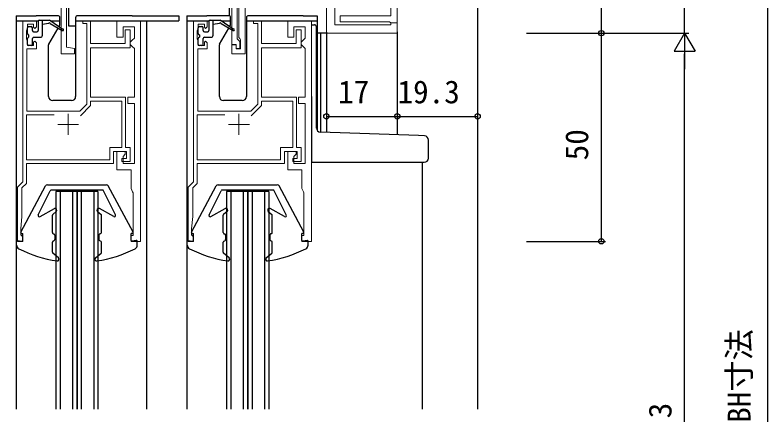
# Model space of a CAD drawing. Units: millimetres, scale not verified. Extents: x -437 to 438, y -281 to 279.
# Drawn here: x -320.2 to -139.5, y -23 to 73.1 of the extents above; entities that cross this region are included whole.
import ezdxf
from ezdxf.enums import TextEntityAlignment as Align

# ---------------------------------------------------------------- set-up
doc = ezdxf.new("R2010")
doc.units = ezdxf.units.MM
doc.header["$LTSCALE"] = 2
doc.layers.add('0-2_YKK_11', color=7, linetype='Continuous', lineweight=18)
for name, color, linetype in [('0-4_YKK_12', 2, 'Continuous'), ('0-5_YKK_13', 4, 'Continuous'), ('0-7_YKK_D', 6, 'Continuous')]:
    doc.layers.add(name, color=color, linetype=linetype)
doc.styles.add('ＭＳ ゴシック', font='')
doc.styles.get('ＭＳ ゴシック').set_extended_font_data('MS Gothic')

msp = doc.modelspace()

# ---------------------------------------------------------------- linework, layer by layer
at = {"layer": '0-2_YKK_11'}
for p, q in [((-307.5, 49.3), (-307.5, 44.3)), ((-266.5, 49.3), (-266.5, 44.3)), ((-310, 46.8), (-305, 46.8)), ((-269, 46.8), (-264, 46.8))]:
    msp.add_line(p, q, dxfattribs=at)
at = {"layer": '0-2_YKK_11', "color": 211}
for points in [[(-268.2, 86.5), (-269.7, 86.5), (-269.7, 87.2), (-268.2, 87.2), (-268.2, 90.299), (-272.013, 90.7), (-307.9, 90.7), (-307.9, 87.2), (-306.4, 87.2), (-306.4, 86.5), (-307.9, 86.5), (-307.9, 65.335), (-306, 65), (-306, 63.7), (-309.2, 63.7), (-309.2, 84.4), (-312.2, 84.4), (-312.2, 85.1), (-309.2, 85.1), (-309.2, 90.7), (-328.3, 90.7)], [(-266.9, 87), (-266.9, 67.3), (-266.6, 67), (-266.3, 66.7), (-266.3, 65), (-267.2, 65), (-267.2, 66), (-268.2, 66), (-268.2, 86.5)], [(-265, 84.679), (-265, 63.7), (-268.2, 63.7), (-268.2, 65.9), (-267.2, 65.9), (-267.2, 64.9), (-266.1, 64.9), (-266.1, 67.1), (-266.3, 67.383), (-266.5, 67.666), (-266.5, 85.3)], [(-243.5, 85), (-243.5, 70.7), (-230, 70.7), (-230, 71.2), (-228.5, 71.2), (-228.5, 68.7), (-245.5, 68.7), (-245.5, 83.5)], [(-228.5, 84.2), (-228.5, 71.2), (-230, 71.2), (-230.346, 71.4), (-242.2, 71.4), (-242.2, 72.9), (-230, 72.9), (-230, 84.2)]]:
    msp.add_lwpolyline(points, dxfattribs=at)
at = {"layer": '0-2_YKK_11'}
for points in [[(-318.4, 71.7), (-318.4, 33), (-319.7, 31.7), (-319.7, 18.7), (-318.4, 18.7), (-318.4, 19.8), (-318.7, 20.1), (-318.9, 20.3), (-318.9, 21.7), (-318.6, 24.7), (-318.6, 31.527), (-317.5, 32.627), (-317.5, 37.4), (-296.6, 37.4), (-296.6, 40.3), (-293.5, 40.3), (-293.5, 38.6), (-294.6, 38.6), (-294.6, 37.9), (-292.6, 37.9), (-292.6, 41.2), (-293.7, 41.2), (-293.7, 53.3), (-302.1, 53.3), (-302.1, 65.2), (-292.6, 65.2), (-292.6, 69.5), (-293.8, 69.5), (-293.8, 66.2), (-302.1, 66.2), (-302.1, 71.7), (-304, 71.7), (-304, 71), (-303, 71), (-303, 51.673), (-304.672, 50), (-317.4, 50), (-317.4, 64.9), (-315.1, 64.9), (-315.1, 66.4)], [(-315.1, 66.4), (-315.5, 66.8), (-315.8, 66.5), (-315.8, 65.7), (-317.3, 65.7), (-317.3, 66.9), (-317.4, 67.124), (-317.5, 67.347), (-317.5, 69.253), (-317.4, 69.476), (-317.3, 69.7), (-317.3, 70.9), (-315.8, 70.9), (-315.8, 70.1), (-315.5, 69.8), (-315.1, 70.2), (-315.1, 71.7), (-318.4, 71.7)], [(-277.4, 71.7), (-277.4, 33), (-278.7, 31.7), (-278.7, 18.7), (-277.4, 18.7), (-277.4, 19.8), (-277.7, 20.1), (-277.9, 20.3), (-277.9, 21.7), (-277.6, 24.7), (-277.6, 31.527), (-276.5, 32.627), (-276.5, 37.4), (-255.6, 37.4), (-255.6, 40.3), (-252.5, 40.3), (-252.5, 38.6), (-253.6, 38.6), (-253.6, 37.9), (-251.6, 37.9), (-251.6, 41.2), (-252.7, 41.2), (-252.7, 53.3), (-261.1, 53.3), (-261.1, 65.2), (-251.6, 65.2), (-251.6, 69.5), (-252.8, 69.5), (-252.8, 66.2), (-261.1, 66.2), (-261.1, 71.7), (-263, 71.7), (-263, 71), (-262, 71), (-262, 51.673), (-263.672, 50), (-276.4, 50), (-276.4, 64.9), (-274.1, 64.9), (-274.1, 66.4)], [(-274.1, 66.4), (-274.5, 66.8), (-274.8, 66.5), (-274.8, 65.7), (-276.3, 65.7), (-276.3, 66.9), (-276.4, 67.124), (-276.5, 67.347), (-276.5, 69.253), (-276.4, 69.476), (-276.3, 69.7), (-276.3, 70.9), (-274.8, 70.9), (-274.8, 70.1), (-274.5, 69.8), (-274.1, 70.2), (-274.1, 71.7), (-277.4, 71.7)], [(-310.898, 49.1), (-317.5, 49.1), (-317.5, 38.3), (-297.5, 38.3), (-297.5, 41.2), (-294.6, 41.2), (-294.6, 52.4), (-302.1, 52.4), (-302.1, 51.3), (-304.56, 48.84)], [(-269.898, 49.1), (-276.5, 49.1), (-276.5, 38.3), (-256.5, 38.3), (-256.5, 41.2), (-253.6, 41.2), (-253.6, 52.4), (-261.1, 52.4), (-261.1, 51.3), (-263.56, 48.84)]]:
    msp.add_lwpolyline(points, dxfattribs=at)
for points in [[(-290.1, 18.7), (-290.1, 71.7), (-295.8, 71.7), (-295.8, 67.7), (-294.3, 67.7), (-294.3, 70.2), (-291.6, 70.2), (-291.6, 67.5), (-292.1, 67), (-292.6, 66.5), (-292.6, 66), (-292.1, 65.5), (-291.6, 65), (-291.6, 53.3), (-293.2, 53.3), (-293.2, 51.8), (-291.6, 51.8), (-291.6, 37.4), (-294.3, 37.4), (-294.3, 39.1), (-293.8, 39.6), (-293.8, 40.3), (-295.8, 40.3), (-295.8, 35.9), (-292.4, 35.9), (-292.4, 31.4), (-292.015, 30.612), (-291.9, 30.375), (-291.9, 20.1), (-292.4, 20.1), (-292.4, 18.7)], [(-249.1, 18.7), (-249.1, 71.7), (-254.8, 71.7), (-254.8, 67.7), (-253.3, 67.7), (-253.3, 70.2), (-250.6, 70.2), (-250.6, 67.5), (-251.1, 67), (-251.6, 66.5), (-251.6, 66), (-251.1, 65.5), (-250.6, 65), (-250.6, 53.3), (-252.2, 53.3), (-252.2, 51.8), (-250.6, 51.8), (-250.6, 37.4), (-253.3, 37.4), (-253.3, 39.1), (-252.8, 39.6), (-252.8, 40.3), (-254.8, 40.3), (-254.8, 35.9), (-251.4, 35.9), (-251.4, 31.4), (-251.015, 30.612), (-250.9, 30.375), (-250.9, 20.1), (-251.4, 20.1), (-251.4, 18.7)]]:
    msp.add_lwpolyline(points, close=True, dxfattribs=at)
at = {"layer": '0-4_YKK_12'}
for p, q in [((-209.2, 84.5), (-209.2, -21.644)), ((-320, 71.7), (-320, -21.644)), ((-288.7, 71.7), (-288.7, -21.644)), ((-279, 71.7), (-279, -21.644)), ((-247.7, 71.7), (-247.7, 45.305)), ((-245.2, 68.7), (-247.7, 68.7)), ((-246.9, 68.7), (-246.9, 44.905)), ((-245.5, 68.7), (-245.5, 44.856)), ((-228.5, 69), (-228.5, 44.262)), ((-222.5, 37.7), (-222.5, -21.644)), ((-309.45, 30.7), (-309.45, -21.644)), ((-306.45, 30.7), (-306.45, -21.644)), ((-305.45, 30.7), (-305.45, -21.644)), ((-305.45, 30.7), (-305.35, 30.7)), ((-304.35, 30.7), (-304.35, -21.644)), ((-301.35, 30.7), (-301.35, -21.644)), ((-300.35, 30.7), (-300.35, -21.644)), ((-268.45, 30.7), (-268.45, -21.644)), ((-265.45, 30.7), (-265.45, -21.644)), ((-264.45, 30.7), (-264.45, -21.644)), ((-264.45, 30.7), (-264.35, 30.7)), ((-263.35, 30.7), (-263.35, -21.644)), ((-260.35, 30.7), (-260.35, -21.644)), ((-259.35, 30.7), (-259.35, -21.644))]:
    msp.add_line(p, q, dxfattribs=at)
for points in [[(-305.45, 30.7), (-310.45, 30.7), (-310.45, -21.644)], [(-300.35, 30.7), (-305.35, 30.7), (-305.35, -21.644)], [(-264.45, 30.7), (-269.45, 30.7), (-269.45, -21.644)], [(-259.35, 30.7), (-264.35, 30.7), (-264.35, -21.644)]]:
    msp.add_lwpolyline(points, dxfattribs=at)
at = {"layer": '0-5_YKK_13'}
for p, q in [((-268.75, 72.836), (-268.75, 82.404)), ((-320, 72.9), (-320, 71.7)), ((-320, 72.9), (-317.3, 72.9)), ((-317.3, 72.9), (-315.2, 72.9)), ((-310, 72.9), (-315.2, 72.9)), ((-309.5, 70.757), (-309.5, 72.4)), ((-305.7, 72.4), (-305.7, 53.5)), ((-292.1, 72.9), (-305.2, 72.9)), ((-292.1, 72.9), (-280.9, 72.9)), ((-280.9, 72.9), (-280.9, 71.7)), ((-279, 72.9), (-279, 71.7)), ((-279, 72.9), (-276.3, 72.9)), ((-276.3, 72.9), (-274.2, 72.9)), ((-269, 72.9), (-274.2, 72.9)), ((-268.5, 70.757), (-268.5, 72.4)), ((-264.7, 72.4), (-264.7, 53.5)), ((-251.1, 72.9), (-264.2, 72.9)), ((-251.1, 72.9), (-247.7, 72.9)), ((-247.7, 72.9), (-247.7, 71.7)), ((-320, 71.7), (-314.62, 71.7)), ((-314.7, 71.497), (-314.7, 69.3)), ((-314.4, 71.797), (-312.001, 71.797)), ((-313.7, 68.2), (-313.7, 71.797)), ((-312.201, 70.997), (-313.7, 70.797)), ((-308.901, 69.67), (-312.001, 71.797)), ((-311.86, 71.7), (-309.5, 71.7)), ((-311.801, 70.997), (-308.901, 69.324)), ((-309.746, 70.25), (-309.54, 70.607)), ((-305.7, 71.7), (-280.9, 71.7)), ((-279, 71.7), (-273.62, 71.7)), ((-273.7, 71.497), (-273.7, 69.3)), ((-273.4, 71.797), (-271.001, 71.797)), ((-272.7, 68.2), (-272.7, 71.797)), ((-271.201, 70.997), (-272.7, 70.797)), ((-267.901, 69.67), (-271.001, 71.797)), ((-270.86, 71.7), (-268.5, 71.7)), ((-270.801, 70.997), (-267.901, 69.324)), ((-268.746, 70.25), (-268.54, 70.607)), ((-264.7, 71.7), (-247.7, 71.7)), ((-249.098, 70.7), (-248.4, 70.7)), ((-317.3, 68.6), (-317.3, 70)), ((-317, 70.3), (-316.4, 70.3)), ((-316.1, 69.3), (-316.1, 70)), ((-315.8, 69), (-315, 69)), ((-312.159, 66.07), (-309.936, 69.921)), ((-276.3, 68.6), (-276.3, 70)), ((-276, 70.3), (-275.4, 70.3)), ((-275.1, 69.3), (-275.1, 70)), ((-274.8, 69), (-274, 69)), ((-271.159, 66.07), (-268.936, 69.921)), ((-247.9, 45.905), (-247.9, 70.2)), ((-317.3, 66), (-317.3, 67.4)), ((-317, 68.3), (-317, 67.7)), ((-316.1, 66), (-316.1, 67.4)), ((-315.8, 67.7), (-314.2, 67.7)), ((-276.3, 66), (-276.3, 67.4)), ((-276, 68.3), (-276, 67.7)), ((-275.1, 66), (-275.1, 67.4)), ((-274.8, 67.7), (-273.2, 67.7)), ((-316.4, 65.7), (-317, 65.7)), ((-312.2, 53.5), (-312.2, 65.92)), ((-275.4, 65.7), (-276, 65.7)), ((-271.2, 53.5), (-271.2, 65.92)), ((-306.7, 52.5), (-311.2, 52.5)), ((-265.7, 52.5), (-270.2, 52.5)), ((-249.1, 53.527), (-249.1, 38.7)), ((-223.412, 44.084), (-246.935, 44.906)), ((-221.965, 44.034), (-223.412, 44.084)), ((-221, 38.7), (-221, 43.034)), ((-249.1, 38.7), (-249.1, 37.7)), ((-249.1, 37.7), (-223.447, 37.7)), ((-223.447, 37.7), (-222, 37.7)), ((-318.876, 20.894), (-312.941, 32.035)), ((-314.668, 25.034), (-311.782, 30.834)), ((-312.499, 32.3), (-298.3, 32.3)), ((-299.285, 31), (-311.514, 31)), ((-296.131, 25.034), (-299.017, 30.834)), ((-291.923, 20.894), (-297.859, 32.035)), ((-277.876, 20.894), (-271.941, 32.035)), ((-273.668, 25.034), (-270.782, 30.834)), ((-271.499, 32.3), (-257.3, 32.3)), ((-258.285, 31), (-270.514, 31)), ((-255.131, 25.034), (-258.017, 30.834)), ((-250.923, 20.894), (-256.859, 32.035)), ((-314.255, 24.637), (-310.793, 26.55)), ((-310.343, 25.894), (-311.192, 25.18)), ((-300.457, 25.894), (-299.607, 25.18)), ((-296.545, 24.637), (-300.006, 26.55)), ((-273.255, 24.637), (-269.793, 26.55)), ((-269.343, 25.894), (-270.192, 25.18)), ((-259.457, 25.894), (-258.607, 25.18)), ((-255.545, 24.637), (-259.006, 26.55)), ((-311.3, 20.816), (-311.3, 24.951)), ((-299.5, 20.816), (-299.5, 24.951)), ((-270.3, 20.816), (-270.3, 24.951)), ((-258.5, 20.816), (-258.5, 24.951)), ((-318.7, 20.6), (-318.4, 20.6)), ((-318.4, 18.9), (-318.4, 20.6)), ((-311.095, 20.532), (-310.905, 20.468)), ((-310.7, 20.184), (-310.7, 19.116)), ((-300.1, 20.184), (-300.1, 19.116)), ((-299.705, 20.532), (-299.894, 20.468)), ((-292.1, 20.6), (-292.4, 20.6)), ((-292.4, 18.9), (-292.4, 20.6)), ((-277.7, 20.6), (-277.4, 20.6)), ((-277.4, 18.9), (-277.4, 20.6)), ((-270.095, 20.532), (-269.905, 20.468)), ((-269.7, 20.184), (-269.7, 19.116)), ((-259.1, 20.184), (-259.1, 19.116)), ((-258.705, 20.532), (-258.894, 20.468)), ((-251.1, 20.6), (-251.4, 20.6)), ((-251.4, 18.9), (-251.4, 20.6)), ((-319.9, 17.808), (-319.9, 18.7)), ((-319.663, 18.897), (-318.637, 18.703)), ((-311.3, 16.069), (-311.3, 18.484)), ((-311.095, 18.768), (-310.905, 18.832)), ((-299.705, 18.768), (-299.894, 18.832)), ((-299.5, 16.069), (-299.5, 18.484)), ((-291.137, 18.897), (-292.163, 18.703)), ((-290.9, 17.808), (-290.9, 18.7)), ((-278.9, 17.808), (-278.9, 18.7)), ((-278.663, 18.897), (-277.637, 18.703)), ((-270.3, 16.069), (-270.3, 18.484)), ((-270.095, 18.768), (-269.905, 18.832)), ((-258.705, 18.768), (-258.894, 18.832)), ((-258.5, 16.069), (-258.5, 18.484)), ((-250.137, 18.897), (-251.163, 18.703)), ((-249.9, 17.808), (-249.9, 18.7)), ((-309.843, 14.706), (-311.192, 15.839)), ((-300.957, 14.706), (-299.607, 15.839)), ((-268.843, 14.706), (-270.192, 15.839)), ((-259.957, 14.706), (-258.607, 15.839))]:
    msp.add_line(p, q, dxfattribs=at)
msp.add_lwpolyline([(-305.696, 70.404), (-307.35, 70.404), (-307.35, 82.404)], dxfattribs=at)
for centre, radius, start, end in [((-310, 72.4), 0.5, 0, 90), ((-305.2, 72.4), 0.5, 90, 180), ((-269, 72.4), 0.5, 0, 90), ((-264.2, 72.4), 0.5, 90, 180), ((-314.4, 71.497), 0.3, 90, 180), ((-312.001, 70.997), 0.2, 0, 180), ((-309.8, 70.757), 0.3, 330, 0), ((-273.4, 71.497), 0.3, 90, 180), ((-271.001, 70.997), 0.2, 0, 180), ((-268.8, 70.757), 0.3, 330, 0), ((-248.4, 70.2), 0.5, 0, 90), ((-317, 70), 0.3, 90, 180), ((-316.4, 70), 0.3, 0, 90), ((-315.8, 69.3), 0.3, 180, 270), ((-315, 69.3), 0.3, 270, 0), ((-308.801, 69.497), 0.2, 240.01406, 120.01406), ((-276, 70), 0.3, 90, 180), ((-275.4, 70), 0.3, 0, 90), ((-274.8, 69.3), 0.3, 180, 270), ((-274, 69.3), 0.3, 270, 0), ((-267.801, 69.497), 0.2, 240.01406, 120.01406), ((-317, 68.6), 0.3, 180, 270), ((-317, 67.4), 0.3, 90, 180), ((-315.8, 67.4), 0.3, 90, 180), ((-314.2, 68.2), 0.5, 270, 0), ((-276, 68.6), 0.3, 180, 270), ((-276, 67.4), 0.3, 90, 180), ((-274.8, 67.4), 0.3, 90, 180), ((-273.2, 68.2), 0.5, 270, 0), ((-317, 66), 0.3, 180, 270), ((-316.4, 66), 0.3, 270, 0), ((-311.9, 65.92), 0.3, 150, 180), ((-276, 66), 0.3, 180, 270), ((-275.4, 66), 0.3, 270, 0), ((-270.9, 65.92), 0.3, 150, 180), ((-311.2, 53.5), 1, 180, 270), ((-306.7, 53.5), 1, 270, 0), ((-270.2, 53.5), 1, 180, 270), ((-265.7, 53.5), 1, 270, 0), ((-246.9, 45.905), 1, 180, 268), ((-222, 43.034), 1, 0, 88), ((-222, 38.7), 1, 270, 0), ((-312.499, 31.8), 0.5, 90, 151.95359), ((-311.514, 30.7), 0.3, 90, 153.54735), ((-299.285, 30.7), 0.3, 26.45265, 90), ((-298.3, 31.8), 0.5, 28.04641, 90), ((-271.499, 31.8), 0.5, 90, 151.95359), ((-270.514, 30.7), 0.3, 90, 153.54735), ((-258.285, 30.7), 0.3, 26.45265, 90), ((-257.3, 31.8), 0.5, 28.04641, 90), ((-310.6, 26.2), 0.4, 310, 118.92344), ((-300.2, 26.2), 0.4, 61.07656, 230), ((-269.6, 26.2), 0.4, 310, 118.92344), ((-259.2, 26.2), 0.4, 61.07656, 230), ((-314.4, 24.9), 0.3, 153.54735, 298.92344), ((-311, 24.951), 0.3, 130, 180), ((-299.8, 24.951), 0.3, 0, 50), ((-296.4, 24.9), 0.3, 241.07656, 26.45265), ((-273.4, 24.9), 0.3, 153.54735, 298.92344), ((-270, 24.951), 0.3, 130, 180), ((-258.8, 24.951), 0.3, 0, 50), ((-255.4, 24.9), 0.3, 241.07656, 26.45265), ((-318.7, 20.8), 0.2, 151.95359, 270), ((-311, 20.816), 0.3, 180, 251.56429), ((-311, 20.184), 0.3, 0, 71.56429), ((-299.8, 20.184), 0.3, 108.43571, 180), ((-299.8, 20.816), 0.3, 288.43571, 360), ((-292.1, 20.8), 0.2, 270, 28.04641), ((-277.7, 20.8), 0.2, 151.95359, 270), ((-270, 20.816), 0.3, 180, 251.56429), ((-270, 20.184), 0.3, 0, 71.56429), ((-258.8, 20.184), 0.3, 108.43571, 180), ((-258.8, 20.816), 0.3, 288.43571, 360), ((-251.1, 20.8), 0.2, 270, 28.04641), ((-319.7, 18.7), 0.2, 79.34149, 180), ((-318.6, 18.9), 0.2, 259.34149, 0), ((-311, 18.484), 0.3, 108.43571, 180), ((-311, 19.116), 0.3, 288.43571, 0), ((-299.8, 19.116), 0.3, 180, 251.56429), ((-299.8, 18.484), 0.3, 360, 71.56429), ((-292.2, 18.9), 0.2, 180, 280.65851), ((-291.1, 18.7), 0.2, 360, 100.65851), ((-278.7, 18.7), 0.2, 79.34149, 180), ((-277.6, 18.9), 0.2, 259.34149, 0), ((-270, 18.484), 0.3, 108.43571, 180), ((-270, 19.116), 0.3, 288.43571, 0), ((-258.8, 19.116), 0.3, 180, 251.56429), ((-258.8, 18.484), 0.3, 360, 71.56429), ((-251.2, 18.9), 0.2, 180, 280.65851), ((-250.1, 18.7), 0.2, 360, 100.65851), ((-318.9, 17.808), 1, 180, 243.18019), ((-305.815, 43.688), 30, 243.18019, 261.67764), ((-304.984, 43.688), 30, 278.32236, 296.81981), ((-291.9, 17.808), 1, 296.81981, 0), ((-277.9, 17.808), 1, 180, 243.18019), ((-264.815, 43.688), 30, 243.18019, 261.67764), ((-263.984, 43.688), 30, 278.32236, 296.81981), ((-250.9, 17.808), 1, 296.81981, 0), ((-311, 16.069), 0.3, 180, 230), ((-310.1, 14.4), 0.4, 261.67764, 50), ((-300.7, 14.4), 0.4, 130, 278.32236), ((-299.8, 16.069), 0.3, 310, 0), ((-270, 16.069), 0.3, 180, 230), ((-269.1, 14.4), 0.4, 261.67764, 50), ((-259.7, 14.4), 0.4, 130, 278.32236), ((-258.8, 16.069), 0.3, 310, 0)]:
    msp.add_arc(centre, radius, start, end, dxfattribs=at)
at = {"layer": '0-7_YKK_D'}
for p, q in [((-159.5, 68.7), (-159.5, 105.4)), ((-139.5, -130.903), (-139.5, 100.4)), ((-179.5, 84.2), (-179.5, 68.7)), ((-197.502, 68.7), (-178.5, 68.7)), ((-197.502, 68.7), (-178.5, 68.7)), ((-197.502, 68.7), (-158.5, 68.7)), ((-197.502, 68.7), (-158.5, 68.7)), ((-179.5, 68.7), (-179.5, 18.7)), ((-159.5, 68.7), (-162, 64.37)), ((-159.5, 68.7), (-157, 64.37)), ((-159.5, 68.7), (-159.5, 60.04)), ((-245.5, 66.7), (-245.5, 47.7)), ((-228.5, 66.7), (-228.5, 47.7)), ((-228.5, 66.7), (-228.5, 47.7)), ((-209.2, 66.7), (-209.2, 47.7)), ((-162, 64.37), (-157, 64.37)), ((-159.5, -127.3), (-159.5, 63.7)), ((-245.5, 48.7), (-228.5, 48.7)), ((-228.5, 48.7), (-209.2, 48.7)), ((-197.502, 18.7), (-178.5, 18.7))]:
    msp.add_line(p, q, dxfattribs=at)
for centre in [(-179.5, 68.7), (-179.5, 68.7), (-245.5, 48.7), (-228.5, 48.7), (-228.5, 48.7), (-209.2, 48.7), (-179.5, 18.7)]:
    msp.add_circle(centre, 0.637, dxfattribs=at)

# ---------------------------------------------------------------- texts
at = {"layer": '0-7_YKK_D', "style": 'ＭＳ ゴシック'}
for s, p in [('17', (-242.689, 50.2)), ('19.3', (-228.438, 50.2))]:
    msp.add_text(s, height=5.499, dxfattribs=at).set_placement(p, align=Align.BOTTOM_LEFT)
for s, p in [('50', (-181, 38.16)), ('既設枠 BH寸法', (-142.022, -51.132)), ('BHn＝BH－40.3', (-161, -68.746))]:
    msp.add_text(s, height=5.499, rotation=90, dxfattribs=at).set_placement(p, align=Align.BOTTOM_LEFT)

doc.saveas('drawing.dxf')
